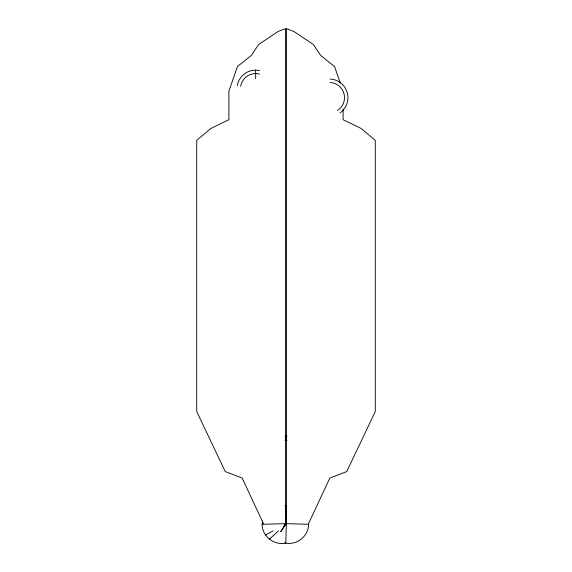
<?xml version="1.0" encoding="UTF-8"?>
<svg xmlns="http://www.w3.org/2000/svg" width="572" height="572" viewBox="0 0 572 572"><rect width="100%" height="100%" fill="white"/><g stroke="black" fill="none" stroke-linecap="round" stroke-linejoin="round"><path stroke-width="0.86" d="M340.261 82.961L334.584 66.566L320.592 55.362L313.392 44.509L293.894 31.496L286.307 28.6L286.307 523.652L285.8 542.985C273.159 546.153 259.581 534.026 262.577 521.071M285.085 440.526L286.98 436.028M308.544 523.652L329.822 478.092L346.739 471.578L375.268 411.554L375.268 140.34L361.032 128.407L343.1 119.727L343.1 109.016M263.456 523.652L242.178 478.092L225.261 471.578L196.732 411.554L196.732 140.34L210.968 128.407L228.9 119.727L228.9 91.162L237.416 66.566L251.408 55.362L258.608 44.509L278.106 31.496L285.693 28.6L285.693 523.652L280.745 531.731L286.307 523.652L308.587 524.295C308.68 536.279 296.439 545.709 284.863 542.985M269.383 539.26L278.5 530.859M283.705 526.054L286.307 523.652L284.763 524.495M265.451 535.07L273.18 530.845M284.863 505.598L286.515 505.476M262.083 524.295L285.693 523.652M285.02 436.028L286.915 440.526M285.8 505.598L285.8 524.567M255.641 70.127L255.641 78.679M240.633 86.365A15.194 15.194 0 0 1 259.574 74.067M330.087 82.497A15.194 15.194 0 0 1 337.573 110.417M330.108 79.065A18.619 18.619 0 0 1 339.975 112.927M237.301 85.507A18.619 18.619 0 0 1 259.681 70.57"/></g></svg>
